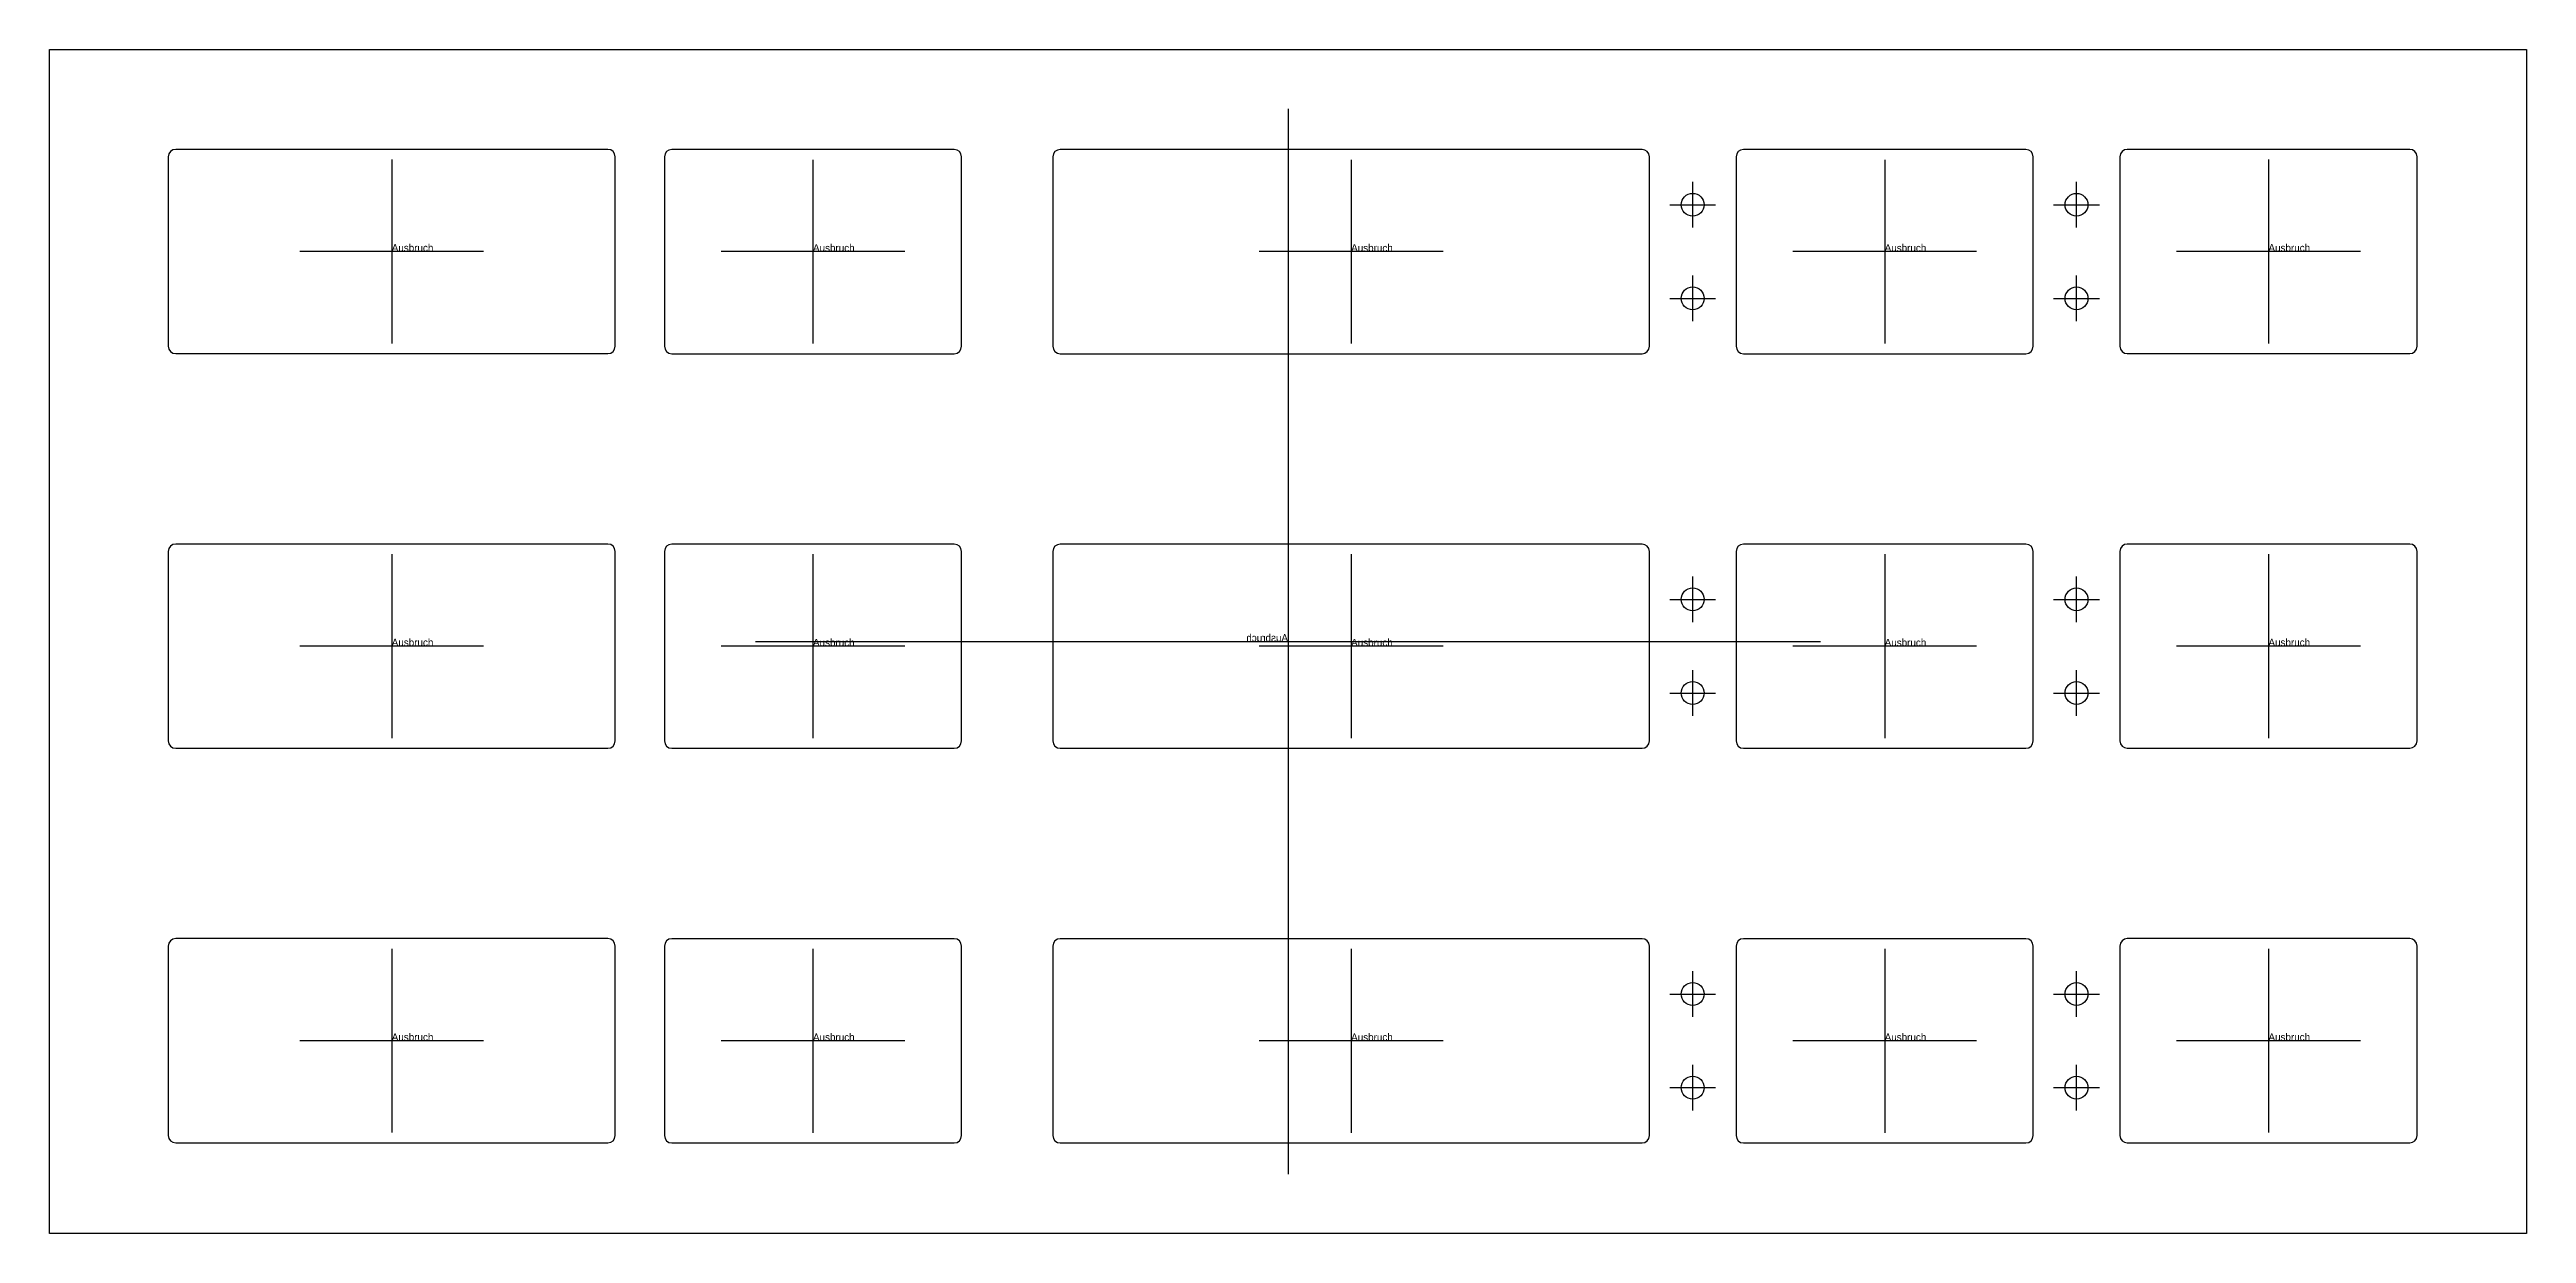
# Model space of a CAD drawing. Extents: x -55 to 281, y -41 to 119.
import ezdxf

# ---------------------------------------------------------------- set-up
doc = ezdxf.new("R2010")
doc.units = 0
doc.layers.add('Docu', color=11, linetype='CONTINUOUS')
doc.layers.add('Plan', color=253, linetype='CONTINUOUS')

msp = doc.modelspace()

# ---------------------------------------------------------------- linework, layer by layer
at = {"layer": 'Docu'}
for p, q in [((112.9207, 111.1071), (112.9207, -33.4239)), ((-8.69438, 104.208338), (-8.69438, 79.277222)), ((48.46564, 104.198658), (48.46564, 79.267542)), ((121.49064, 104.198658), (121.49064, 79.267542)), ((193.88564, 104.198658), (193.88564, 79.267542)), ((245.96564, 104.208658), (245.96564, 79.277542)), ((167.8356, 94.9831), (167.8356, 101.1831)), ((219.9156, 94.9831), (219.9156, 101.1831)), ((164.7356, 98.0831), (170.9356, 98.0831)), ((216.8156, 98.0831), (223.0156, 98.0831)), ((3.771178, 91.74278), (-21.159938, 91.74278)), ((60.931198, 91.7331), (36.000082, 91.7331)), ((133.956198, 91.7331), (109.025082, 91.7331)), ((206.351198, 91.7331), (181.420082, 91.7331)), ((258.431198, 91.7431), (233.500082, 91.7431)), ((167.8356, 82.2831), (167.8356, 88.4831)), ((219.9156, 82.2831), (219.9156, 88.4831)), ((164.7356, 85.3831), (170.9356, 85.3831)), ((216.8156, 85.3831), (223.0156, 85.3831)), ((-8.69488, 50.678038), (-8.69488, 25.746922)), ((48.46514, 50.668358), (48.46514, 25.737242)), ((121.49014, 50.668358), (121.49014, 25.737242)), ((193.88514, 50.668358), (193.88514, 25.737242)), ((245.96514, 50.678358), (245.96514, 25.747242)), ((167.8351, 41.4528), (167.8351, 47.6528)), ((219.9151, 41.4528), (219.9151, 47.6528)), ((164.7351, 44.5528), (170.9351, 44.5528)), ((216.8151, 44.5528), (223.0151, 44.5528)), ((3.770678, 38.21248), (-21.160438, 38.21248)), ((60.930698, 38.2028), (35.999582, 38.2028)), ((40.6552, 38.8416), (185.1862, 38.8416)), ((133.955698, 38.2028), (109.024582, 38.2028)), ((206.350698, 38.2028), (181.419582, 38.2028)), ((258.430698, 38.2128), (233.499582, 38.2128)), ((167.8351, 28.7528), (167.8351, 34.9528)), ((219.9151, 28.7528), (219.9151, 34.9528)), ((164.7351, 31.8528), (170.9351, 31.8528)), ((216.8151, 31.8528), (223.0151, 31.8528)), ((-8.69488, -2.852062), (-8.69488, -27.783178)), ((48.46514, -2.861742), (48.46514, -27.792858)), ((121.49014, -2.861742), (121.49014, -27.792858)), ((193.88514, -2.861742), (193.88514, -27.792858)), ((245.96514, -2.851742), (245.96514, -27.782858)), ((167.8351, -12.0773), (167.8351, -5.8773)), ((219.9151, -12.0773), (219.9151, -5.8773)), ((164.7351, -8.9773), (170.9351, -8.9773)), ((216.8151, -8.9773), (223.0151, -8.9773)), ((3.770678, -15.31762), (-21.160438, -15.31762)), ((60.930698, -15.3273), (35.999582, -15.3273)), ((133.955698, -15.3273), (109.024582, -15.3273)), ((206.350698, -15.3273), (181.419582, -15.3273)), ((258.430698, -15.3173), (233.499582, -15.3173)), ((167.8351, -24.7773), (167.8351, -18.5773)), ((219.9151, -24.7773), (219.9151, -18.5773)), ((164.7351, -21.6773), (170.9351, -21.6773)), ((216.8151, -21.6773), (223.0151, -21.6773))]:
    msp.add_line(p, q, dxfattribs=at)
at = {"layer": 'Plan'}
for p, q in [((-55.1318, -41.4534), (-55.1318, 119.1366)), ((-55.1318, 119.1366), (280.9732, 119.1366)), ((280.9732, 119.1366), (280.9732, -41.4534)), ((-39.01438, 104.5934), (-39.01438, 78.89216)), ((20.62562, 105.5934), (-38.01438, 105.5934)), ((21.62562, 78.89216), (21.62562, 104.5934)), ((28.30566, 104.58372), (28.30566, 78.88248)), ((67.62562, 105.58372), (29.30566, 105.58372)), ((68.62562, 78.88248), (68.62562, 104.58372)), ((81.01064, 104.58372), (81.01064, 78.88248)), ((160.97064, 105.58372), (82.01064, 105.58372)), ((161.97064, 78.88248), (161.97064, 104.58372)), ((173.72566, 104.58372), (173.72566, 78.88248)), ((213.04562, 105.58372), (174.72566, 105.58372)), ((214.04562, 78.88248), (214.04562, 104.58372)), ((225.80566, 104.59372), (225.80566, 78.89248)), ((265.12562, 105.59372), (226.80566, 105.59372)), ((266.12562, 78.89248), (266.12562, 104.59372)), ((-38.01438, 77.89216), (20.62562, 77.89216)), ((29.30566, 77.88248), (67.62562, 77.88248)), ((82.01064, 77.88248), (160.97064, 77.88248)), ((174.72566, 77.88248), (213.04562, 77.88248)), ((226.80566, 77.89248), (265.12562, 77.89248)), ((-39.01488, 51.0631), (-39.01488, 25.36186)), ((20.62512, 52.0631), (-38.01488, 52.0631)), ((21.62512, 25.36186), (21.62512, 51.0631)), ((28.30516, 51.05342), (28.30516, 25.35218)), ((67.62512, 52.05342), (29.30516, 52.05342)), ((68.62512, 25.35218), (68.62512, 51.05342)), ((81.01014, 51.05342), (81.01014, 25.35218)), ((160.97014, 52.05342), (82.01014, 52.05342)), ((161.97014, 25.35218), (161.97014, 51.05342)), ((173.72516, 51.05342), (173.72516, 25.35218)), ((213.04512, 52.05342), (174.72516, 52.05342)), ((214.04512, 25.35218), (214.04512, 51.05342)), ((225.80516, 51.06342), (225.80516, 25.36218)), ((265.12512, 52.06342), (226.80516, 52.06342)), ((266.12512, 25.36218), (266.12512, 51.06342)), ((-38.01488, 24.36186), (20.62512, 24.36186)), ((29.30516, 24.35218), (67.62512, 24.35218)), ((82.01014, 24.35218), (160.97014, 24.35218)), ((174.72516, 24.35218), (213.04512, 24.35218)), ((226.80516, 24.36218), (265.12512, 24.36218)), ((-39.01488, -2.467), (-39.01488, -28.16824)), ((20.62512, -1.467), (-38.01488, -1.467)), ((21.62512, -28.16824), (21.62512, -2.467)), ((28.30516, -2.47668), (28.30516, -28.17792)), ((67.62512, -1.47668), (29.30516, -1.47668)), ((68.62512, -28.17792), (68.62512, -2.47668)), ((81.01014, -2.47668), (81.01014, -28.17792)), ((160.97014, -1.47668), (82.01014, -1.47668)), ((161.97014, -28.17792), (161.97014, -2.47668)), ((173.72516, -2.47668), (173.72516, -28.17792)), ((213.04512, -1.47668), (174.72516, -1.47668)), ((214.04512, -28.17792), (214.04512, -2.47668)), ((225.80516, -2.46668), (225.80516, -28.16792)), ((265.12512, -1.46668), (226.80516, -1.46668)), ((266.12512, -28.16792), (266.12512, -2.46668)), ((-38.01488, -29.16824), (20.62512, -29.16824)), ((29.30516, -29.17792), (67.62512, -29.17792)), ((82.01014, -29.17792), (160.97014, -29.17792)), ((174.72516, -29.17792), (213.04512, -29.17792)), ((226.80516, -29.16792), (265.12512, -29.16792)), ((280.9732, -41.4534), (-55.1318, -41.4534))]:
    msp.add_line(p, q, dxfattribs=at)
for centre in [(167.8356, 98.0831), (219.9156, 98.0831), (167.8356, 85.3831), (219.9156, 85.3831), (167.8351, 44.5528), (219.9151, 44.5528), (167.8351, 31.8528), (219.9151, 31.8528), (167.8351, -8.9773), (219.9151, -8.9773), (167.8351, -21.6773), (219.9151, -21.6773)]:
    msp.add_circle(centre, 1.55, dxfattribs=at)
for centre, radius, start, end in [((-55.1318, 119.1366), 0, 90, 180), ((280.9732, 119.1366), 0, 0, 90), ((-38.01438, 104.5934), 1, 90, 180), ((20.62562, 104.5934), 1, 0, 90), ((29.30566, 104.58372), 1, 90, 180), ((67.62562, 104.58372), 1, 0, 90), ((82.01064, 104.58372), 1, 90, 180), ((160.97064, 104.58372), 1, 0, 90), ((174.72566, 104.58372), 1, 90, 180), ((213.04562, 104.58372), 1, 0, 90), ((226.80566, 104.59372), 1, 90, 180), ((265.12562, 104.59372), 1, 0, 90), ((-38.01438, 78.89216), 1, 180, 270), ((20.62562, 78.89216), 1, 270, 0), ((29.30566, 78.88248), 1, 180, 270), ((67.62562, 78.88248), 1, 270, 0), ((82.01064, 78.88248), 1, 180, 270), ((160.97064, 78.88248), 1, 270, 0), ((174.72566, 78.88248), 1, 180, 270), ((213.04562, 78.88248), 1, 270, 0), ((226.80566, 78.89248), 1, 180, 270), ((265.12562, 78.89248), 1, 270, 0), ((-38.01488, 51.0631), 1, 90, 180), ((20.62512, 51.0631), 1, 0, 90), ((29.30516, 51.05342), 1, 90, 180), ((67.62512, 51.05342), 1, 0, 90), ((82.01014, 51.05342), 1, 90, 180), ((160.97014, 51.05342), 1, 0, 90), ((174.72516, 51.05342), 1, 90, 180), ((213.04512, 51.05342), 1, 0, 90), ((226.80516, 51.06342), 1, 90, 180), ((265.12512, 51.06342), 1, 0, 90), ((-38.01488, 25.36186), 1, 180, 270), ((20.62512, 25.36186), 1, 270, 0), ((29.30516, 25.35218), 1, 180, 270), ((67.62512, 25.35218), 1, 270, 0), ((82.01014, 25.35218), 1, 180, 270), ((160.97014, 25.35218), 1, 270, 0), ((174.72516, 25.35218), 1, 180, 270), ((213.04512, 25.35218), 1, 270, 0), ((226.80516, 25.36218), 1, 180, 270), ((265.12512, 25.36218), 1, 270, 0), ((-38.01488, -2.467), 1, 90, 180), ((20.62512, -2.467), 1, 0, 90), ((29.30516, -2.47668), 1, 90, 180), ((67.62512, -2.47668), 1, 0, 90), ((82.01014, -2.47668), 1, 90, 180), ((160.97014, -2.47668), 1, 0, 90), ((174.72516, -2.47668), 1, 90, 180), ((213.04512, -2.47668), 1, 0, 90), ((226.80516, -2.46668), 1, 90, 180), ((265.12512, -2.46668), 1, 0, 90), ((-38.01488, -28.16824), 1, 180, 270), ((20.62512, -28.16824), 1, 270, 0), ((29.30516, -28.17792), 1, 180, 270), ((67.62512, -28.17792), 1, 270, 0), ((82.01014, -28.17792), 1, 180, 270), ((160.97014, -28.17792), 1, 270, 0), ((174.72516, -28.17792), 1, 180, 270), ((213.04512, -28.17792), 1, 270, 0), ((226.80516, -28.16792), 1, 180, 270), ((265.12512, -28.16792), 1, 270, 0), ((-55.1318, -41.4534), 0, 180, 270), ((280.9732, -41.4534), 0, 270, 0)]:
    msp.add_arc(centre, radius, start, end, dxfattribs=at)

# ---------------------------------------------------------------- texts
at = {"layer": 'Docu'}
for p in [(-8.69438, 91.74278), (48.46564, 91.7331), (121.49064, 91.7331), (193.88564, 91.7331), (245.96564, 91.7431), (-8.69488, 38.21248), (48.46514, 38.2028), (121.49014, 38.2028), (193.88514, 38.2028), (245.96514, 38.2128), (-8.69488, -15.31762), (48.46514, -15.3273), (121.49014, -15.3273), (193.88514, -15.3273), (245.96514, -15.3173)]:
    msp.add_text('Ausbruch', height=1, dxfattribs=at).set_placement(p)
at = {"layer": 'Docu', "text_generation_flag": 2}
msp.add_text('Ausbruch', height=1, dxfattribs=at).set_placement((112.9207, 38.8416))

doc.saveas('drawing.dxf')
